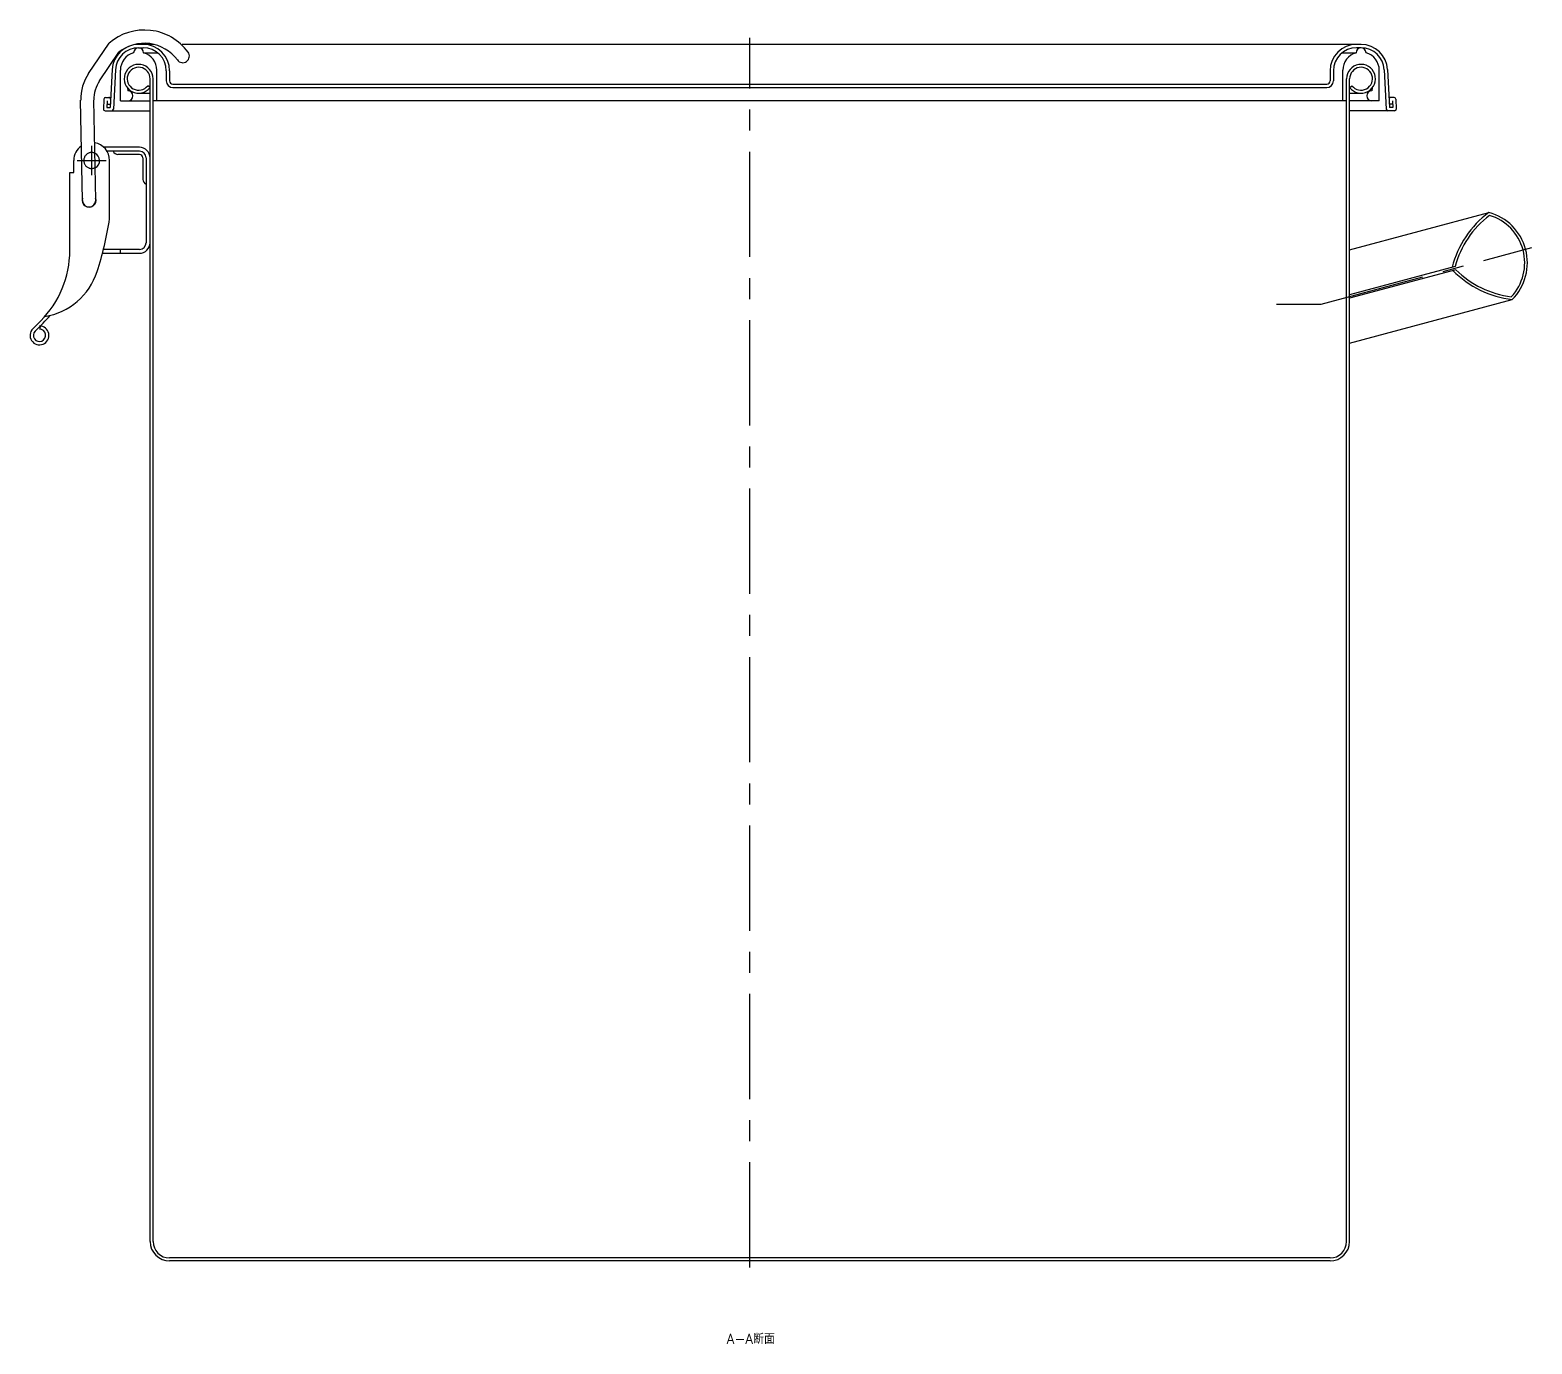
# Model space of a CAD drawing. Extents: x -277 to 885, y -771 to 197.
# Drawn here: x 432.4 to 885.4, y -719 to -322.7 of the extents above; entities that cross this region are included whole.
import ezdxf

# ---------------------------------------------------------------- set-up
doc = ezdxf.new("R2010")
doc.units = 0
doc.linetypes.add('CENTER', pattern=[50.8, 31.75, -6.35, 6.35, -6.35])
doc.linetypes.add('DASHED', pattern=[19.05, 12.7, -6.35])
doc.layers.get('0').update_dxf_attribs({"linetype": 'CONTINUOUS'})
doc.layers.add('CENTER', color=1, linetype='CONTINUOUS')
doc.styles.get("Standard").update_dxf_attribs({"font": 'txt.shx', "height": 3, "bigfont": 'bigfont.shx'})

msp = doc.modelspace()

# ---------------------------------------------------------------- linework, layer by layer
at = {"color": 7, "linetype": 'CONTINUOUS'}
for p, q in [((450.1, -335.83), (456.26, -326.69)), ((453.41, -338.07), (459.26, -329.41)), ((469.83, -327.08), (465.17, -327.08)), ((465.17, -328.08), (466.53, -328.08)), ((466.68, -329.58), (470.86, -329.58)), ((833.89, -327.08), (478.3, -327.08)), ((828.2, -329.58), (832.38, -329.58)), ((833.89, -328.08), (832.53, -328.08)), ((457.19, -334.66), (456.59, -346.08)), ((458.18, -334.72), (457.56, -346.61)), ((459.68, -344.08), (459.68, -334.87)), ((470.68, -344.08), (470.68, -334.87)), ((473.53, -335.08), (473.53, -338.08)), ((474.53, -335.08), (474.53, -338.08)), ((824.53, -335.08), (824.53, -338.08)), ((825.53, -335.08), (825.53, -338.08)), ((828.38, -344.08), (828.38, -334.87)), ((839.38, -344.08), (839.38, -334.87)), ((840.88, -334.72), (841.5, -346.61)), ((841.88, -334.66), (842.48, -346.08)), ((468.63, -340.08), (467.92, -339.53)), ((468.63, -688.08), (468.63, -337.43)), ((469.53, -688.08), (469.53, -337.43)), ((475.53, -339.08), (823.53, -339.08)), ((829.53, -688.08), (829.53, -337.43)), ((830.43, -688.08), (830.43, -337.43)), ((830.43, -340.08), (831.15, -339.53)), ((448.23, -374.12), (447.7, -343.91)), ((452.23, -374.05), (451.7, -343.84)), ((454.72, -343.56), (454.56, -346.56)), ((455.22, -343.08), (456.74, -343.08)), ((455.69, -344.08), (455.59, -346.08)), ((459.68, -344.08), (468.63, -344.08)), ((461.81, -340.19), (461.93, -341.08)), ((465.18, -341.78), (468.63, -341.78)), ((829.53, -344.08), (469.53, -344.08)), ((475.53, -340.08), (823.53, -340.08)), ((830.43, -341.78), (833.88, -341.78)), ((839.38, -344.08), (830.43, -344.08)), ((837.25, -340.19), (837.13, -341.08)), ((843.85, -343.08), (842.32, -343.08)), ((843.37, -344.08), (843.48, -346.08)), ((844.35, -343.56), (844.5, -346.56)), ((455.06, -347.08), (468.63, -347.08)), ((455.59, -346.08), (456.59, -346.08)), ((455.64, -345.08), (456.64, -345.08)), ((844, -347.08), (830.43, -347.08)), ((843.43, -345.08), (842.42, -345.08)), ((843.48, -346.08), (842.48, -346.08)), ((445.63, -365.68), (445.63, -362.08)), ((465.43, -358.08), (454.61, -358.08)), ((465.43, -359.28), (455.64, -359.28)), ((456.43, -379.68), (456.43, -362.08)), ((465.43, -360.28), (458.93, -360.28)), ((466.43, -361.28), (466.43, -367.78)), ((467.43, -361.28), (467.43, -386.88)), ((444.43, -389.23), (444.43, -365.68)), ((444.43, -365.68), (445.63, -365.68)), ((830.43, -389), (872.44, -377.75)), ((465.43, -388.88), (454.58, -388.88)), ((459.63, -388.88), (459.63, -390.08)), ((454.28, -390.08), (465.43, -390.08)), ((862.23, -394.04), (830.43, -402.56)), ((862.49, -395.01), (830.43, -403.6)), ((830.43, -417.16), (879.48, -404.02)), ((435.64, -410.44), (433.27, -412.82)), ((436.35, -411.15), (433.97, -413.52)), ((435.51, -411.99), (435.43, -412.99)), ((824.53, -693.08), (474.53, -693.08)), ((824.53, -693.98), (474.53, -693.98))]:
    msp.add_line(p, q, dxfattribs=at)
for centre, radius, start, end in [((466.92, -339.07), 16.34, 36.3016, 130.742), ((465.17, -335.08), 8, 90, 177), ((465.17, -335.08), 7, 90, 177), ((466.92, -339.07), 12.34, 36.3016, 128.4248), ((465.18, -334.87), 5.5, 105.8266, 180), ((465.18, -329.58), 1.5, 0, 180), ((466.53, -335.08), 8, 0, 90), ((466.53, -335.08), 7, 0, 90), ((465.18, -334.87), 5.5, 0, 74.1734), ((478.48, -330.58), 2, 216.3016, 36.3016), ((832.53, -335.08), 8, 90, 180), ((832.53, -335.08), 7, 90, 180), ((833.88, -334.87), 5.5, 105.8266, 180), ((833.88, -329.58), 1.5, 0, 180), ((833.89, -335.08), 8, 3, 90), ((833.89, -335.08), 7, 3, 90), ((833.88, -334.87), 5.5, 0, 74.1734), ((465.18, -337.43), 4.35, 0, 322.4765), ((465.18, -337.43), 3.45, 0, 322.4765), ((833.88, -337.43), 4.35, 217.5235, 180), ((833.88, -337.43), 3.45, 217.5235, 180), ((461.7, -343.66), 14, 146, 181), ((461.7, -343.66), 10, 146, 181), ((475.53, -338.08), 2, 180, 270), ((475.53, -338.08), 1, 180, 270), ((823.53, -338.08), 2, 270, 0), ((823.53, -338.08), 1, 270, 0), ((455.22, -343.58), 0.5, 90, 177), ((456.22, -343.58), 0.5, 357, 90), ((461.93, -342.58), 1.5, 270, 90), ((837.13, -342.58), 1.5, 90, 270), ((842.85, -343.58), 0.5, 90, 183), ((843.85, -343.58), 0.5, 3, 90), ((455.06, -346.58), 0.5, 177, 270), ((457.06, -346.58), 0.5, 270, 357), ((842, -346.58), 0.5, 183, 270), ((844, -346.58), 0.5, 270, 3), ((451.03, -362.08), 5.4, 124.8678, 180), ((451.03, -362.08), 5.4, 0, 80.4285), ((451.03, -362.08), 2.4, 295.3801, 66.6199), ((458.93, -358.78), 1.5, 199.4712, 270), ((465.43, -361.28), 3.2, 0, 90), ((465.43, -361.28), 2, 0, 90), ((465.43, -361.28), 1, 0, 90), ((467.93, -367.78), 1.5, 180, 250.5288), ((450.23, -374.08), 2.1, 163.2472, 18.7528), ((450.23, -374.08), 2, 181, 1), ((357.57, -364.62), 100, 341.9543, 351.3362), ((890.14, -401.62), 29.72, 126.5537, 165.7099), ((890.14, -401.62), 28.92, 127.3334, 164.8168), ((868.28, -392.94), 15.76, 315.3289, 74.6711), ((868.28, -392.94), 14.96, 316.8178, 73.1822), ((414.43, -389.23), 30, 315, 0), ((465.43, -386.88), 3.2, 270, 0), ((465.43, -386.88), 2, 270, 0), ((433.64, -389.4), 20, 279.3023, 341.9543), ((882.87, -374.5), 29.72, 224.2901, 263.4463), ((882.87, -374.5), 28.92, 225.1832, 262.6666), ((435.28, -414.83), 2.85, 135, 90), ((414.43, -389.23), 31, 315, 320.8189), ((435.28, -414.83), 1.85, 135, 90), ((474.53, -688.08), 5.9, 180, 270), ((474.53, -688.08), 5, 180, 270), ((824.53, -688.08), 5, 270, 0), ((824.53, -688.08), 5.9, 270, 0)]:
    msp.add_arc(centre, radius, start, end, dxfattribs=at)
at = {"color": 3, "linetype": 'DASHED'}
msp.add_arc((451.03, -362.08), 2.4, 66.6199, 295.3801, dxfattribs=at)
at = {"layer": 'CENTER', "color": 1, "linetype": 'CENTER'}
for p, q in [((649.53, -695.98), (649.53, -325.08)), ((451.03, -366.48), (451.03, -357.68)), ((446.63, -362.08), (455.43, -362.08)), ((821.8, -405.4), (885.43, -388.35)), ((808.41, -405.4), (821.8, -405.4))]:
    msp.add_line(p, q, dxfattribs=at)

# ---------------------------------------------------------------- texts
at = {"color": 137, "linetype": 'CONTINUOUS'}
msp.add_text('A-A断面', height=3, dxfattribs=at).set_placement((642.53, -718.98))

doc.saveas('drawing.dxf')
